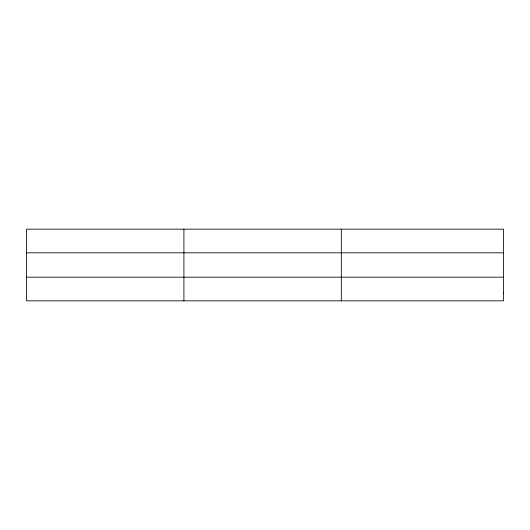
<?xml version="1.0" encoding="UTF-8"?>
<svg xmlns="http://www.w3.org/2000/svg" width="530" height="530" viewBox="0 0 530 530"><rect width="100%" height="100%" fill="white"/><g stroke="black" fill="none" stroke-linecap="round" stroke-linejoin="round"><path stroke-width="0.79" d="M183.91 300.841L183.91 229.159M341.32 300.841L341.32 229.159M26.5 252.817L503.5 252.817M26.5 277.183L503.5 277.183M503.5 292.957L503.5 300.841L26.5 300.841L26.5 229.159L503.5 229.159L503.5 292.957"/></g></svg>
